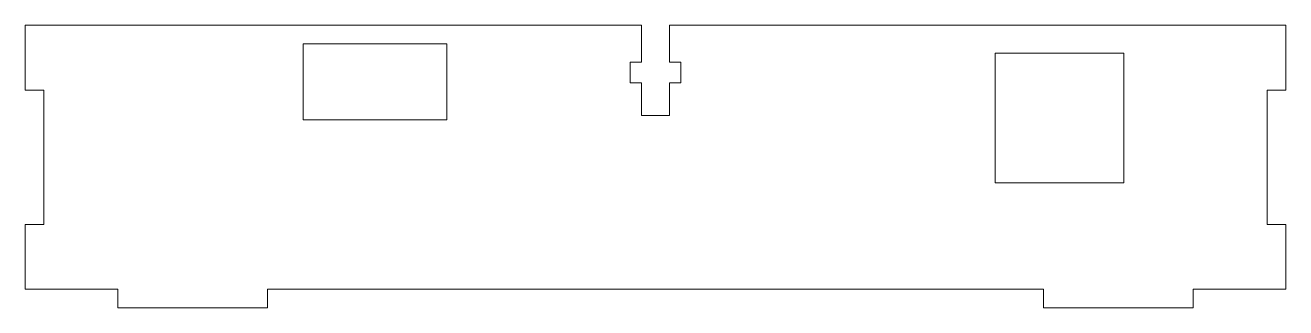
# Model space of a CAD drawing. Header units: millimetres. Extents: x -68 to 68, y -16 to 14.
import ezdxf

# ---------------------------------------------------------------- set-up
doc = ezdxf.new("R2010")
doc.units = ezdxf.units.MM

msp = doc.modelspace()

# ---------------------------------------------------------------- linework, layer by layer
at = {"color": 7, "linetype": 'Continuous', "lineweight": 15}
for p, q in [((-68, 14.25), (-68, 7.25)), ((-1.5, 14.25), (-68, 14.25)), ((-1.5, 14.25), (-1.5, 10.25)), ((1.5, 14.25), (1.5, 10.25)), ((68, 14.25), (1.5, 14.25)), ((68, 7.25), (68, 14.25)), ((-38, 12.25), (-38, 4.05)), ((-22.5, 12.25), (-38, 12.25)), ((-22.5, 4.05), (-22.5, 12.25)), ((36.65, 11.22), (36.65, -2.78)), ((50.51, 11.22), (36.65, 11.22)), ((50.51, -2.78), (50.51, 11.22)), ((-2.73, 10.25), (-2.73, 8.02)), ((-2.73, 10.25), (-1.5, 10.25)), ((1.5, 10.25), (2.73, 10.25)), ((2.73, 10.25), (2.73, 8.02)), ((-68, 7.25), (-66, 7.25)), ((-66, 7.25), (-66, -7.25)), ((-2.73, 8.02), (-1.5, 8.02)), ((-1.5, 8.02), (-1.5, 4.52)), ((1.5, 8.02), (1.5, 4.52)), ((1.5, 8.02), (2.73, 8.02)), ((66, 7.25), (68, 7.25)), ((66, -7.25), (66, 7.25)), ((-1.5, 4.52), (1.5, 4.52)), ((-38, 4.05), (-22.5, 4.05)), ((36.65, -2.78), (50.51, -2.78)), ((-68, -7.25), (-68, -14.25)), ((-66, -7.25), (-68, -7.25)), ((68, -7.25), (66, -7.25)), ((68, -14.25), (68, -7.25)), ((-68, -14.25), (-58, -14.25)), ((-58, -14.25), (-58, -16.25)), ((-41.85, -14.25), (41.85, -14.25)), ((-41.85, -16.25), (-41.85, -14.25)), ((41.85, -14.25), (41.85, -16.25)), ((58, -14.25), (68, -14.25)), ((58, -16.25), (58, -14.25)), ((-58, -16.25), (-41.85, -16.25)), ((41.85, -16.25), (58, -16.25))]:
    msp.add_line(p, q, dxfattribs=at)

doc.saveas('drawing.dxf')
